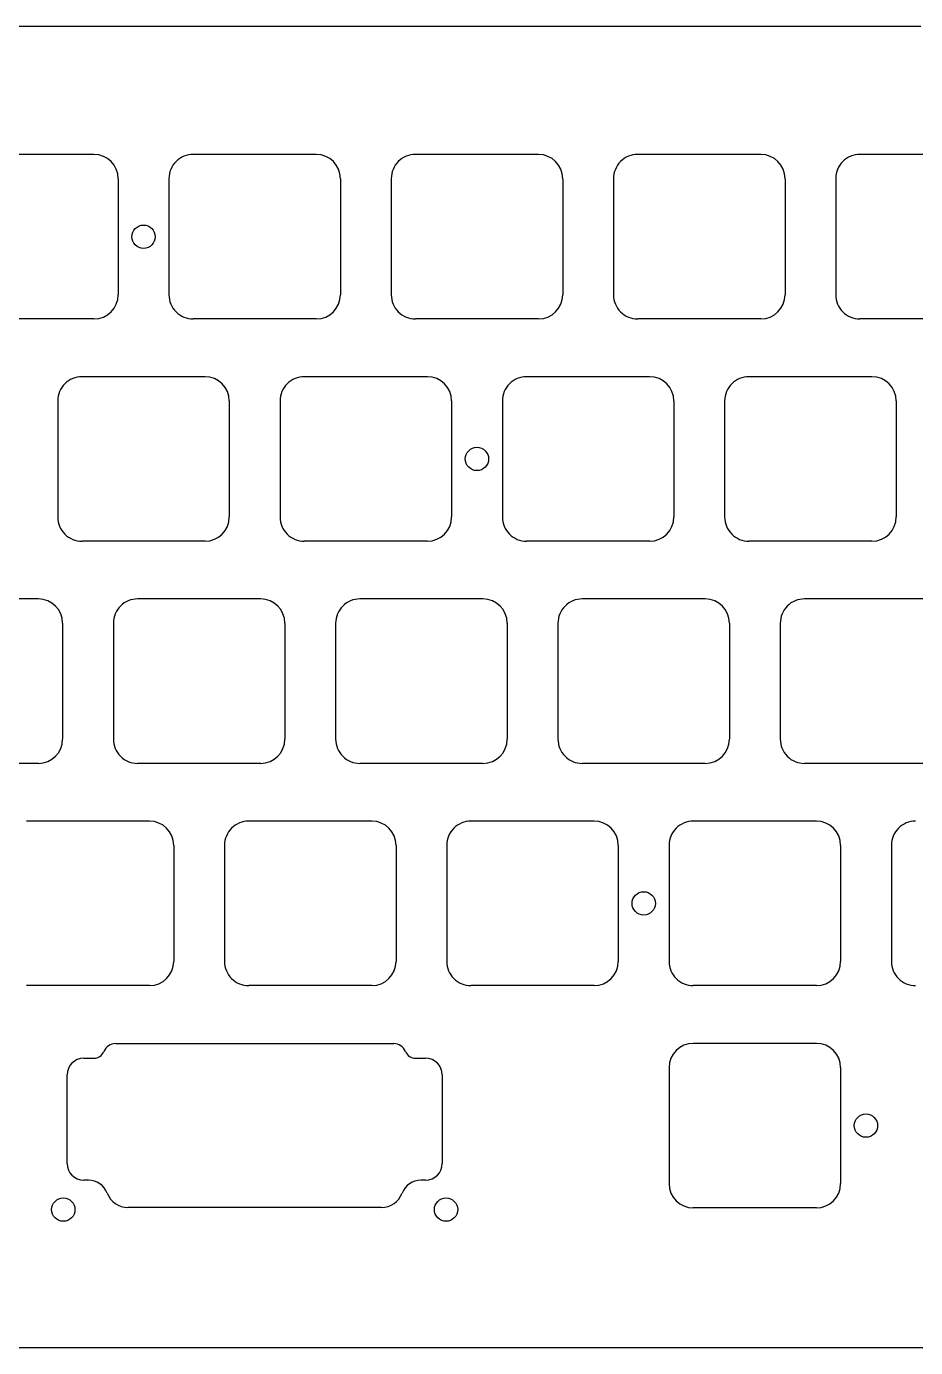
# Model space of a CAD drawing. Header units: millimetres. Extents: x -10 to 277, y -95 to 18.
# Drawn here: x 132.8 to 209, y -95.2 to 18 of the extents above; entities that cross this region are included whole.
import ezdxf

# ---------------------------------------------------------------- set-up
doc = ezdxf.new("R2010")
doc.units = ezdxf.units.MM
doc.header["$MEASUREMENT"] = 0
doc.layers.add('Edge.Cuts', color=53, linetype='CONTINUOUS')

msp = doc.modelspace()

# ---------------------------------------------------------------- linework, layer by layer
at = {"layer": 'Edge.Cuts', "linetype": 'Continuous'}
for p, q in [((209.475, 18.026), (57.225, 18.026)), ((138.625, 7.05), (128.075, 7.05)), ((157.675, 7.05), (147.125, 7.05)), ((176.725, 7.05), (166.175, 7.05)), ((195.775, 7.05), (185.225, 7.05)), ((214.825, 7.05), (204.275, 7.05)), ((140.7, 4.975), (140.7, -4.975)), ((145.05, 4.975), (145.05, -4.975)), ((159.75, 4.975), (159.75, -4.975)), ((164.1, 4.975), (164.1, -4.975)), ((178.8, 4.975), (178.8, -4.975)), ((183.15, 4.975), (183.15, -4.975)), ((197.85, 4.975), (197.85, -4.975)), ((202.2, 4.975), (202.2, -4.975)), ((138.625, -7.05), (128.075, -7.05)), ((157.675, -7.05), (147.125, -7.05)), ((176.725, -7.05), (166.175, -7.05)), ((195.775, -7.05), (185.225, -7.05)), ((214.825, -7.05), (204.275, -7.05)), ((148.15, -12), (137.6, -12)), ((167.2, -12), (156.65, -12)), ((186.25, -12), (175.7, -12)), ((205.3, -12), (194.75, -12)), ((135.525, -14.075), (135.525, -24.025)), ((150.225, -14.075), (150.225, -24.025)), ((154.575, -14.075), (154.575, -24.025)), ((169.275, -14.075), (169.275, -24.025)), ((173.625, -14.075), (173.625, -24.025)), ((188.325, -14.075), (188.325, -24.025)), ((192.675, -14.075), (192.675, -24.025)), ((207.375, -14.075), (207.375, -24.025)), ((148.15, -26.1), (137.6, -26.1)), ((167.2, -26.1), (156.65, -26.1)), ((186.25, -26.1), (175.7, -26.1)), ((205.3, -26.1), (194.75, -26.1)), ((133.8625, -31.05), (123.3125, -31.05)), ((152.9125, -31.05), (142.3625, -31.05)), ((171.9625, -31.05), (161.4125, -31.05)), ((191.0125, -31.05), (180.4625, -31.05)), ((210.0625, -31.05), (199.5125, -31.05)), ((135.9375, -33.125), (135.9375, -43.075)), ((140.2875, -33.125), (140.2875, -43.075)), ((154.9875, -33.125), (154.9875, -43.075)), ((159.3375, -33.125), (159.3375, -43.075)), ((174.0375, -33.125), (174.0375, -43.075)), ((178.3875, -33.125), (178.3875, -43.075)), ((193.0875, -33.125), (193.0875, -43.075)), ((197.4375, -33.125), (197.4375, -43.075)), ((133.8625, -45.15), (123.3125, -45.15)), ((152.9125, -45.15), (142.3625, -45.15)), ((171.9625, -45.15), (161.4125, -45.15)), ((191.0125, -45.15), (180.4625, -45.15)), ((210.0625, -45.15), (199.5125, -45.15)), ((143.3875, -50.1), (132.8375, -50.1)), ((162.4375, -50.1), (151.8875, -50.1)), ((181.4875, -50.1), (170.9375, -50.1)), ((200.5375, -50.1), (189.9875, -50.1)), ((145.4625, -52.175), (145.4625, -62.125)), ((149.8125, -52.175), (149.8125, -62.125)), ((164.5125, -52.175), (164.5125, -62.125)), ((168.8625, -52.175), (168.8625, -62.125)), ((183.5625, -52.175), (183.5625, -62.125)), ((187.9125, -52.175), (187.9125, -62.125)), ((202.6125, -52.175), (202.6125, -62.125)), ((206.9625, -52.175), (206.9625, -62.125)), ((143.3875, -64.2), (132.8375, -64.2)), ((162.4375, -64.2), (151.8875, -64.2)), ((181.4875, -64.2), (170.9375, -64.2)), ((200.5375, -64.2), (189.9875, -64.2)), ((140.47218, -69.1724), (164.32742, -69.1724)), ((200.5375, -69.15), (189.987499, -69.15)), ((137.74936, -70.42456), (138.61497, -70.42456)), ((166.18463, -70.42456), (167.05024, -70.42456)), ((187.9125, -71.225), (187.9125, -81.175001)), ((202.6125, -71.225), (202.6125, -81.175)), ((136.32436, -79.45044), (136.32436, -71.84956)), ((168.47524, -71.84956), (168.47524, -79.45044)), ((138.1534, -80.87544), (137.74936, -80.87544)), ((167.05024, -80.87544), (166.6462, -80.87544)), ((163.2753, -83.21191), (141.5243, -83.21191)), ((200.5375, -83.25), (189.9875, -83.25)), ((52.325, -95.226), (214.375, -95.226))]:
    msp.add_line(p, q, dxfattribs=at)
at = {"layer": 'Edge.Cuts'}
for centre in [(142.875, 0), (171.45, -19.05), (185.7375, -57.15), (204.7875, -76.2), (136, -83.4), (168.8, -83.4)]:
    msp.add_circle(centre, 1, dxfattribs=at)
for centre, radius, start, end in [((138.624972, 4.974985), 2.075015, 0.00041418, 89.99922686), ((147.124972, 4.974985), 2.074972, 89.99922686, 179.99958581), ((157.674972, 4.974985), 2.075015, 0.00041418, 89.99922686), ((166.174972, 4.974985), 2.074972, 89.99922686, 179.99958581), ((176.724972, 4.974985), 2.075015, 0.00041418, 89.99922686), ((185.224972, 4.974985), 2.074972, 89.99922686, 179.99958581), ((195.774972, 4.974985), 2.075015, 0.00041418, 89.99922686), ((204.274972, 4.974985), 2.074972, 89.99922686, 179.99958581), ((138.624972, -4.975015), 2.075028, 270.00077315, 0.00041418), ((147.124972, -4.975015), 2.074985, 179.99958581, 270.00077315), ((157.674972, -4.975015), 2.075028, 270.00077315, 0.00041418), ((166.174972, -4.975015), 2.074985, 179.99958581, 270.00077315), ((176.724972, -4.975015), 2.075028, 270.00077315, 0.00041418), ((185.224972, -4.975015), 2.074985, 179.99958581, 270.00077315), ((195.774972, -4.975015), 2.075028, 270.00077315, 0.00041418), ((204.274972, -4.975015), 2.074985, 179.99958581, 270.00077315), ((137.599972, -14.075015), 2.074972, 89.99922686, 179.99958581), ((148.149972, -14.075015), 2.075015, 0.00041418, 89.99922686), ((156.649972, -14.075015), 2.074972, 89.99922686, 179.99958581), ((167.199972, -14.075015), 2.075015, 0.00041418, 89.99922686), ((175.699972, -14.075015), 2.074972, 89.99922686, 179.99958581), ((186.249972, -14.075015), 2.075015, 0.00041418, 89.99922686), ((194.749972, -14.075015), 2.074972, 89.99922686, 179.99958581), ((205.299972, -14.075015), 2.075015, 0.00041418, 89.99922686), ((137.599972, -24.025015), 2.074985, 179.99958581, 270.00077315), ((148.149972, -24.025015), 2.075028, 270.00077315, 0.00041418), ((156.649972, -24.025015), 2.074985, 179.99958581, 270.00077315), ((167.199972, -24.025015), 2.075028, 270.00077315, 0.00041418), ((175.699972, -24.025015), 2.074985, 179.99958581, 270.00077315), ((186.249972, -24.025015), 2.075028, 270.00077315, 0.00041418), ((194.749972, -24.025015), 2.074985, 179.99958581, 270.00077315), ((205.299972, -24.025015), 2.075028, 270.00077315, 0.00041418), ((133.862472, -33.125015), 2.075015, 0.00041418, 89.99922686), ((142.362472, -33.125015), 2.074972, 89.99922686, 179.99958581), ((152.912472, -33.125015), 2.075015, 0.00041418, 89.99922686), ((161.412472, -33.125015), 2.074972, 89.99922686, 179.99958581), ((171.962472, -33.125015), 2.075015, 0.00041418, 89.99922686), ((180.462472, -33.125015), 2.074972, 89.99922686, 179.99958581), ((191.012472, -33.125015), 2.075015, 0.00041418, 89.99922686), ((199.512472, -33.125015), 2.074972, 89.99922686, 179.99958581), ((133.862472, -43.075015), 2.075028, 270.00077315, 0.00041418), ((142.362472, -43.075015), 2.074985, 179.99958581, 270.00077315), ((152.912472, -43.075015), 2.075028, 270.00077315, 0.00041418), ((161.412472, -43.075015), 2.074985, 179.99958581, 270.00077315), ((171.962472, -43.075015), 2.075028, 270.00077315, 0.00041418), ((180.462472, -43.075015), 2.074985, 179.99958581, 270.00077315), ((191.012472, -43.075015), 2.075028, 270.00077315, 0.00041418), ((199.512472, -43.075015), 2.074985, 179.99958581, 270.00077315), ((143.387472, -52.175015), 2.075015, 0.00041418, 89.99922686), ((151.887472, -52.175015), 2.074972, 89.99922686, 179.99958581), ((162.437472, -52.175015), 2.075015, 0.00041418, 89.99922686), ((170.937472, -52.175015), 2.074972, 89.99922686, 179.99958581), ((181.487472, -52.175015), 2.075015, 0.00041418, 89.99922686), ((189.987472, -52.175015), 2.074972, 89.99922686, 179.99958581), ((200.537472, -52.175015), 2.075015, 0.00041418, 89.99922686), ((209.037472, -52.175015), 2.074972, 89.99922686, 179.99958581), ((143.387472, -62.125015), 2.075028, 270.00077315, 0.00041418), ((151.887472, -62.125015), 2.074985, 179.99958581, 270.00077315), ((162.437472, -62.125015), 2.075028, 270.00077315, 0.00041418), ((170.937472, -62.125015), 2.074985, 179.99958581, 270.00077315), ((181.487472, -62.125015), 2.075028, 270.00077315, 0.00041418), ((189.987472, -62.125015), 2.074985, 179.99958581, 270.00077315), ((200.537472, -62.125015), 2.075028, 270.00077315, 0.00041418), ((209.037472, -62.125015), 2.074985, 179.99958581, 270.00077315), ((138.61497, -69.49615), 0.928411, 270, 337.97729805), ((140.4722, -70.2474), 1.075006, 90.00106597, 157.97610066), ((164.3274, -70.2474), 1.075, 22.02389934, 89.99893403), ((166.1846, -69.4961), 0.92846, 202.02625676, 270.00185132), ((189.9875, -71.225), 2.075, 90.00002761, 180), ((200.5375, -71.225), 2.075, 0, 90), ((137.74936, -71.84956), 1.425, 90, 180), ((167.05024, -71.84956), 1.425, 0, 90), ((137.74936, -79.45044), 1.425, 180, 270), ((167.0502, -79.4504), 1.42504, 270.00160826, 359.99839174), ((138.15341, -82.60037), 1.72493, 20.54597615, 90.00033216), ((166.6462, -82.6004), 1.724938, 90, 159.45340178), ((189.9875, -81.175), 2.075, 180.00002761, 270), ((200.5375, -81.175), 2.075, 270, 0), ((141.52431, -81.33696), 1.87495, 200.54592343, 269.99969441), ((163.2753, -81.337), 1.874943, 270, 339.45493501)]:
    msp.add_arc(centre, radius, start, end, dxfattribs=at)

doc.saveas('drawing.dxf')
